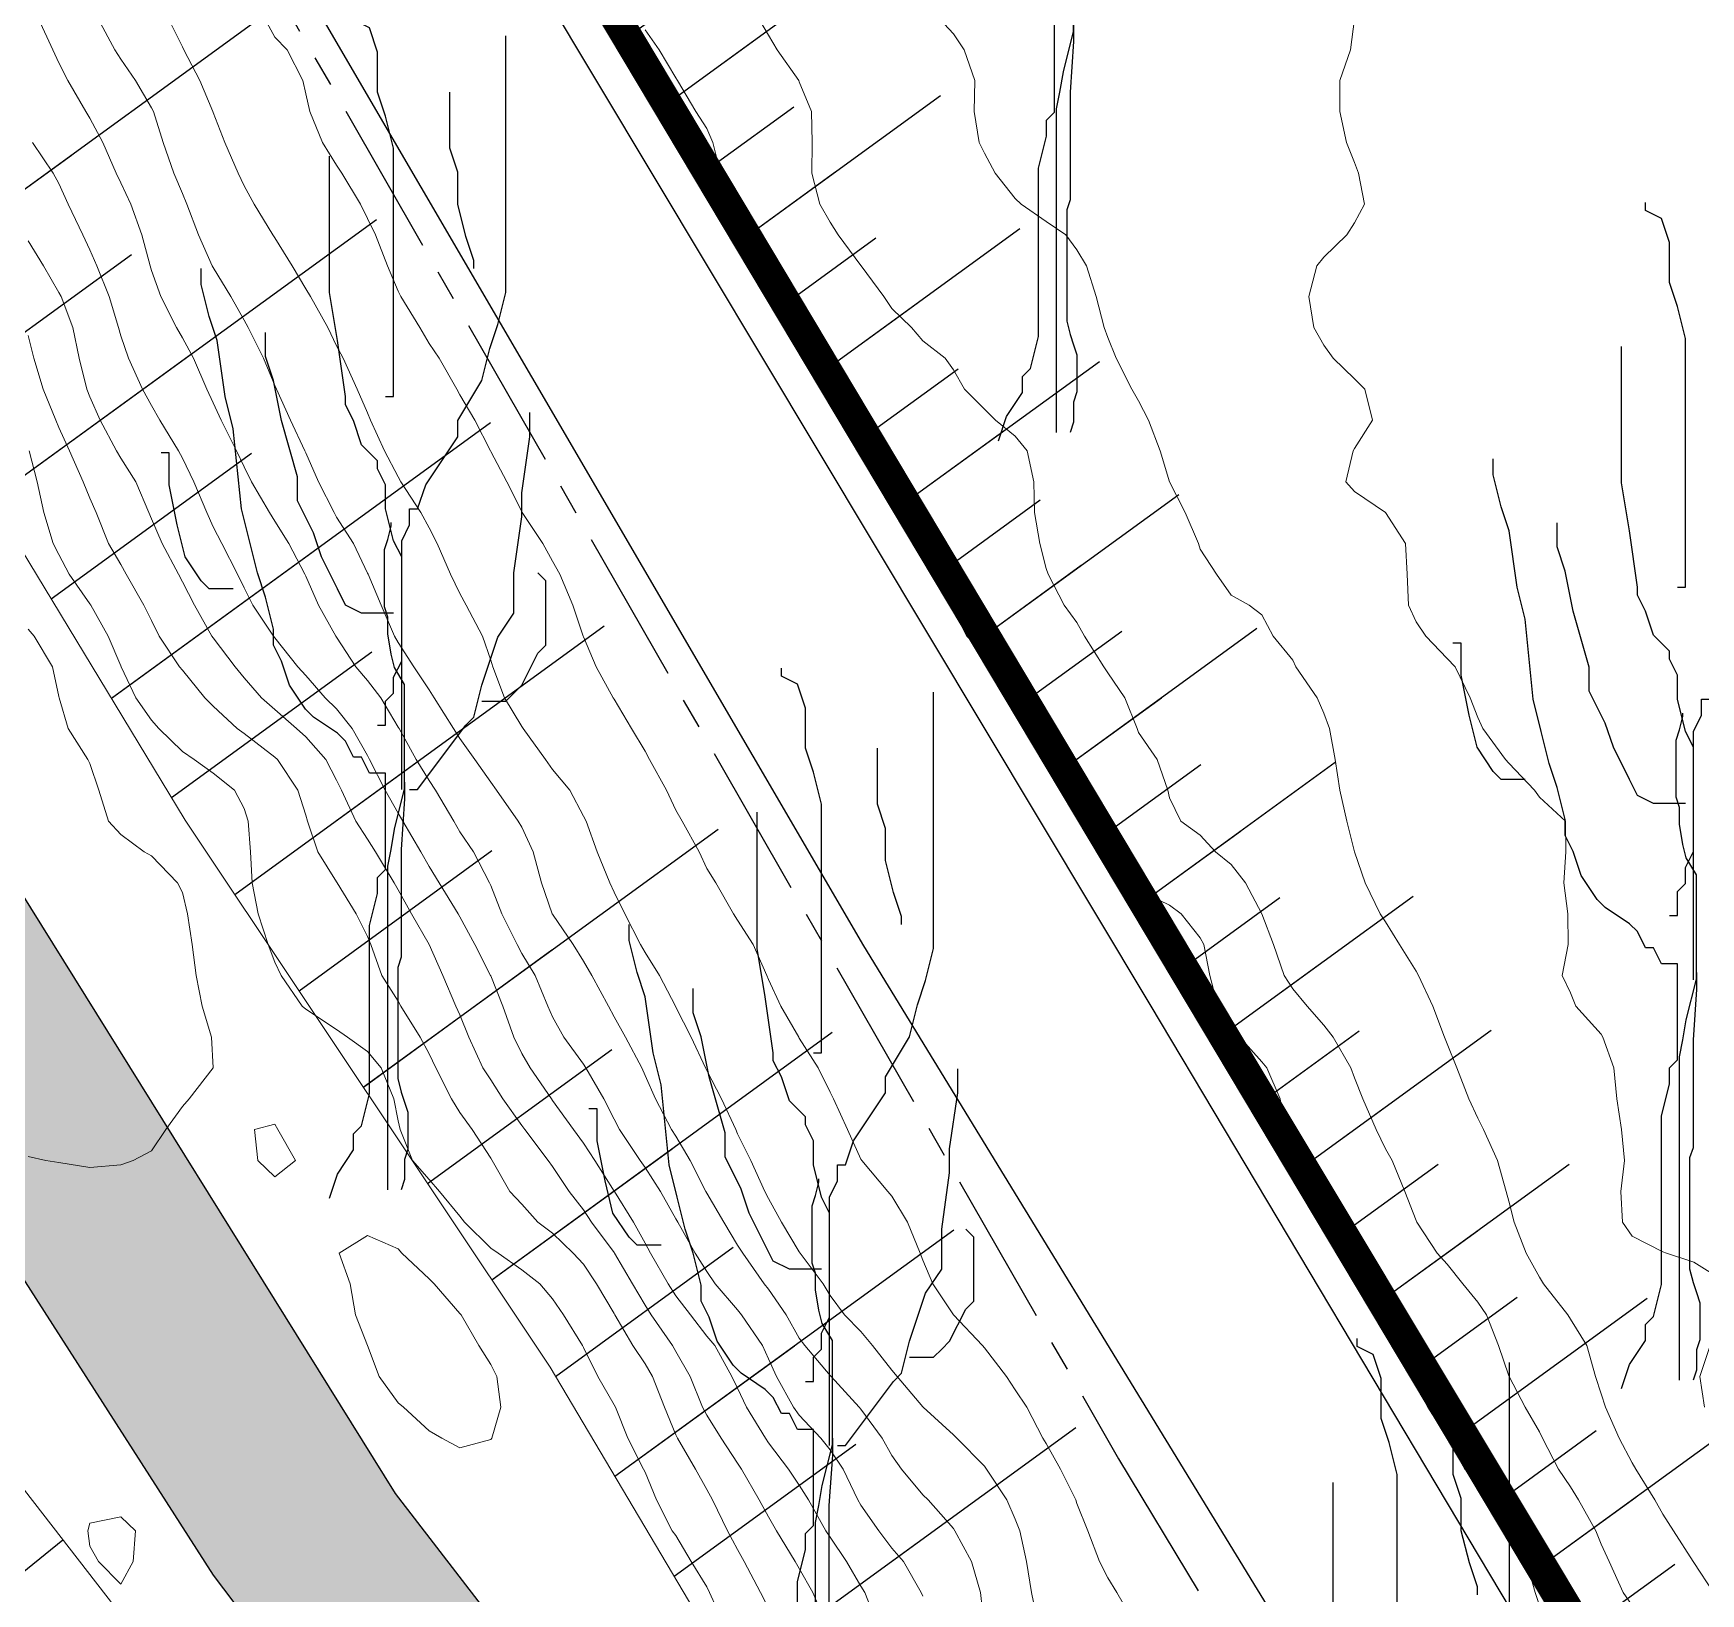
# Model space of a CAD drawing. Header units: centimetres. Extents: x 0 to 642158, y -847 to 649707.
# Drawn here: x 616916.83 to 616943.86, y 621097.73 to 621123.02 of the extents above; entities that cross this region are included whole.
import ezdxf

# ---------------------------------------------------------------- set-up
doc = ezdxf.new("R2010")
doc.units = ezdxf.units.CM
doc.header["$MEASUREMENT"] = 0
doc.linetypes.add('CENTERX2', pattern=[4, 2.5, -0.5, 0.5, -0.5])
for name, color, linetype, lineweight in [('MEV_environnement_V', 7, 'Continuous', 20), ('MEV_schema paysager_V', 7, 'Continuous', 20), ('MEV_vegetal_V', 7, 'Continuous', 25), ('WAL_topographie 0.5', 253, 'Continuous', 20)]:
    doc.layers.add(name, color=color, linetype=linetype, lineweight=lineweight)
doc.layers.add('MEV_schema paysager_Ha', color=7, linetype='Continuous', lineweight=25, transparency=0.13)
doc.layers.add('SPW_parcellaire cadastral', color=7, linetype='CENTERX2', lineweight=25, true_color=0xff0542)
picture_1 = doc.add_image_def('image2.png', size_in_pixel=(6614, 11023))

# ---------------------------------------------------------------- blocks, each defined once
blk = doc.blocks.new('legende vegetal')
at = {"layer": 'MEV_vegetal_V'}
for points in [[(616932.38, 621116.222), (616932.51, 621116.612), (616932.769, 621117.002), (616932.769, 621117.261), (616932.899, 621117.391), (616933.029, 621117.911), (616933.029, 621120.638), (616933.159, 621121.158), (616933.159, 621121.418), (616933.289, 621121.547), (616933.289, 621123.106)], [(616933.323, 621116.357), (616933.323, 621121.599), (616933.377, 621121.872), (616933.432, 621122.199), (616933.596, 621122.855), (616933.596, 621124.547), (616933.432, 621124.82), (616933.377, 621125.038), (616933.323, 621125.366), (616933.323, 621125.639), (616933.268, 621125.803), (616933.268, 621126.731), (616933.323, 621126.895), (616933.377, 621127.113), (616933.377, 621127.168)], [(616922.447, 621116.936), (616922.577, 621116.936), (616922.577, 621120.963), (616922.447, 621121.482), (616922.317, 621121.872), (616922.317, 621122.521), (616922.187, 621122.911), (616921.927, 621123.041), (616921.927, 621123.171)], [(616933.596, 621122.964), (616933.596, 621122.691), (616933.542, 621121.872), (616933.542, 621120.125), (616933.487, 621119.961), (616933.487, 621118.159), (616933.542, 621117.941), (616933.596, 621117.777), (616933.65, 621117.613), (616933.65, 621117.013), (616933.596, 621116.849), (616933.596, 621116.521), (616933.542, 621116.357)], [(616922.317, 621111.611), (616922.447, 621111.611), (616922.447, 621112.001), (616922.577, 621112.131), (616922.577, 621112.39), (616922.707, 621112.65), (616922.707, 621114.598), (616922.836, 621114.858), (616922.836, 621115.118), (616922.966, 621115.118), (616923.097, 621115.508), (616923.616, 621116.287), (616923.616, 621116.547), (616924.006, 621117.196), (616924.136, 621117.715), (616924.266, 621118.105), (616924.396, 621118.625), (616924.396, 621122.781)], [(616923.876, 621119.014), (616923.876, 621119.144), (616923.746, 621119.534), (616923.616, 621120.053), (616923.616, 621120.573), (616923.486, 621120.963), (616923.486, 621121.872)], [(616922.707, 621110.572), (616922.707, 621114.339), (616922.577, 621114.598), (616922.447, 621115.118), (616922.447, 621115.508), (616922.317, 621115.767), (616922.317, 621115.897), (616922.057, 621116.157), (616921.927, 621116.547), (616921.797, 621116.806), (616921.797, 621116.936), (616921.667, 621117.845), (616921.537, 621118.625), (616921.537, 621120.833)], [(616943.386, 621113.85), (616943.516, 621113.85), (616943.516, 621117.877), (616943.386, 621118.396), (616943.257, 621118.786), (616943.257, 621119.435), (616943.127, 621119.825), (616942.867, 621119.955), (616942.867, 621120.085)], [(616943.257, 621108.525), (616943.386, 621108.525), (616943.386, 621108.915), (616943.516, 621109.045), (616943.516, 621109.304), (616943.647, 621109.564), (616943.647, 621111.512), (616943.776, 621111.772), (616943.776, 621112.032), (616943.906, 621112.032), (616944.036, 621112.422), (616944.556, 621113.201), (616944.556, 621113.461), (616944.946, 621114.11), (616945.076, 621114.629), (616945.205, 621115.019), (616945.336, 621115.539), (616945.336, 621119.695)], [(616921.537, 621103.948), (616921.667, 621104.338), (616921.927, 621104.728), (616921.927, 621104.987), (616922.057, 621105.117), (616922.187, 621105.636), (616922.187, 621108.364), (616922.317, 621108.884), (616922.317, 621109.143), (616922.447, 621109.273), (616922.447, 621110.832), (616922.187, 621110.832), (616922.057, 621111.091), (616921.927, 621111.091), (616921.797, 621111.352), (616921.667, 621111.481), (616921.278, 621111.741), (616921.147, 621111.871), (616920.888, 621112.26), (616920.758, 621112.65), (616920.628, 621112.91), (616920.628, 621113.17), (616920.498, 621113.689), (616920.368, 621114.079), (616920.238, 621114.598), (616920.108, 621115.118), (616919.978, 621116.417), (616919.848, 621116.936), (616919.718, 621117.845), (616919.588, 621118.235), (616919.459, 621118.755), (616919.459, 621119.014)], [(616922.577, 621113.429), (616922.057, 621113.429), (616921.797, 621113.559), (616921.667, 621113.819), (616921.407, 621114.339), (616921.278, 621114.728), (616921.017, 621115.248), (616921.017, 621115.638), (616920.758, 621116.547), (616920.628, 621117.196), (616920.498, 621117.586), (616920.498, 621117.975)], [(616943.647, 621107.486), (616943.647, 621111.253), (616943.516, 621111.512), (616943.386, 621112.032), (616943.386, 621112.422), (616943.257, 621112.681), (616943.257, 621112.811), (616942.997, 621113.071), (616942.867, 621113.461), (616942.737, 621113.72), (616942.737, 621113.85), (616942.607, 621114.759), (616942.477, 621115.539), (616942.477, 621117.747)], [(616922.836, 621110.572), (616922.966, 621110.572), (616923.746, 621111.611), (616923.876, 621111.741), (616924.006, 621112.26), (616924.136, 621112.65), (616924.266, 621113.04), (616924.526, 621113.429), (616924.526, 621114.079), (616924.655, 621114.988), (616924.655, 621115.378), (616924.785, 621116.287), (616924.785, 621116.677)], [(616919.978, 621113.819), (616919.588, 621113.819), (616919.459, 621113.949), (616919.198, 621114.339), (616919.069, 621114.858), (616918.939, 621115.508), (616918.939, 621116.027), (616918.808, 621116.027)], [(616942.477, 621100.862), (616942.607, 621101.252), (616942.867, 621101.642), (616942.867, 621101.901), (616942.997, 621102.031), (616943.127, 621102.55), (616943.127, 621105.278), (616943.257, 621105.798), (616943.257, 621106.057), (616943.386, 621106.187), (616943.386, 621107.746), (616943.127, 621107.746), (616942.997, 621108.005), (616942.867, 621108.005), (616942.737, 621108.266), (616942.607, 621108.395), (616942.217, 621108.655), (616942.087, 621108.785), (616941.828, 621109.174), (616941.697, 621109.564), (616941.567, 621109.824), (616941.567, 621110.084), (616941.438, 621110.603), (616941.308, 621110.993), (616941.178, 621111.512), (616941.048, 621112.032), (616940.918, 621113.331), (616940.788, 621113.85), (616940.658, 621114.759), (616940.528, 621115.149), (616940.398, 621115.669), (616940.398, 621115.928)], [(616922.48, 621104.083), (616922.48, 621109.325), (616922.535, 621109.598), (616922.59, 621109.925), (616922.754, 621110.581), (616922.754, 621112.273), (616922.59, 621112.546), (616922.535, 621112.764), (616922.48, 621113.092), (616922.48, 621113.365), (616922.426, 621113.529), (616922.426, 621114.457), (616922.48, 621114.621), (616922.535, 621114.839), (616922.535, 621114.894)], [(616943.516, 621110.343), (616942.997, 621110.343), (616942.737, 621110.473), (616942.607, 621110.733), (616942.347, 621111.253), (616942.217, 621111.642), (616941.957, 621112.162), (616941.957, 621112.552), (616941.697, 621113.461), (616941.567, 621114.11), (616941.438, 621114.5), (616941.438, 621114.889)], [(616924.006, 621112.001), (616924.396, 621112.001), (616924.526, 621112.131), (616924.655, 621112.26), (616924.916, 621112.78), (616925.045, 621112.91), (616925.045, 621113.949), (616924.916, 621114.079)], [(616940.918, 621110.733), (616940.528, 621110.733), (616940.398, 621110.863), (616940.138, 621111.253), (616940.009, 621111.772), (616939.878, 621112.422), (616939.878, 621112.941), (616939.748, 621112.941)], [(616929.381, 621106.303), (616929.511, 621106.303), (616929.511, 621110.33), (616929.381, 621110.849), (616929.251, 621111.239), (616929.251, 621111.888), (616929.121, 621112.278), (616928.861, 621112.407), (616928.861, 621112.538)], [(616929.251, 621100.978), (616929.381, 621100.978), (616929.381, 621101.368), (616929.511, 621101.497), (616929.511, 621101.757), (616929.641, 621102.017), (616929.641, 621103.965), (616929.77, 621104.225), (616929.77, 621104.485), (616929.901, 621104.485), (616930.031, 621104.875), (616930.55, 621105.654), (616930.55, 621105.914), (616930.94, 621106.563), (616931.07, 621107.082), (616931.2, 621107.472), (616931.33, 621107.992), (616931.33, 621112.148)], [(616943.42, 621100.997), (616943.42, 621106.239), (616943.475, 621106.512), (616943.53, 621106.839), (616943.694, 621107.495), (616943.694, 621109.187), (616943.53, 621109.46), (616943.475, 621109.678), (616943.42, 621110.006), (616943.42, 621110.279), (616943.366, 621110.443), (616943.366, 621111.371), (616943.42, 621111.535), (616943.475, 621111.753), (616943.475, 621111.808)], [(616930.81, 621108.381), (616930.81, 621108.511), (616930.68, 621108.901), (616930.55, 621109.42), (616930.55, 621109.94), (616930.42, 621110.33), (616930.42, 621111.239)], [(616922.754, 621110.69), (616922.754, 621110.416), (616922.699, 621109.598), (616922.699, 621107.851), (616922.645, 621107.687), (616922.645, 621105.885), (616922.699, 621105.667), (616922.754, 621105.503), (616922.808, 621105.339), (616922.808, 621104.739), (616922.754, 621104.575), (616922.754, 621104.247), (616922.699, 621104.083)], [(616929.641, 621099.939), (616929.641, 621103.706), (616929.511, 621103.965), (616929.381, 621104.485), (616929.381, 621104.875), (616929.251, 621105.134), (616929.251, 621105.264), (616928.991, 621105.524), (616928.861, 621105.914), (616928.731, 621106.173), (616928.731, 621106.303), (616928.601, 621107.212), (616928.471, 621107.992), (616928.471, 621110.2)], [(616929.121, 621095.003), (616929.121, 621097.731), (616929.251, 621098.251), (616929.251, 621098.51), (616929.381, 621098.64), (616929.381, 621100.199), (616929.121, 621100.199), (616928.991, 621100.458), (616928.861, 621100.458), (616928.731, 621100.718), (616928.601, 621100.848), (616928.212, 621101.108), (616928.082, 621101.238), (616927.822, 621101.627), (616927.692, 621102.017), (616927.562, 621102.277), (616927.562, 621102.537), (616927.432, 621103.056), (616927.302, 621103.446), (616927.172, 621103.965), (616927.042, 621104.485), (616926.912, 621105.783), (616926.782, 621106.303), (616926.652, 621107.212), (616926.522, 621107.602), (616926.393, 621108.121), (616926.393, 621108.381)], [(616943.694, 621107.604), (616943.694, 621107.33), (616943.639, 621106.512), (616943.639, 621104.765), (616943.584, 621104.601), (616943.584, 621102.799), (616943.639, 621102.581), (616943.694, 621102.417), (616943.748, 621102.253), (616943.748, 621101.653), (616943.694, 621101.489), (616943.694, 621101.161), (616943.639, 621100.997)], [(616929.511, 621102.796), (616928.991, 621102.796), (616928.731, 621102.926), (616928.601, 621103.186), (616928.341, 621103.706), (616928.212, 621104.095), (616927.951, 621104.615), (616927.951, 621105.004), (616927.692, 621105.914), (616927.562, 621106.563), (616927.432, 621106.952), (616927.432, 621107.342)], [(616929.77, 621099.939), (616929.901, 621099.939), (616930.68, 621100.978), (616930.81, 621101.108), (616930.94, 621101.627), (616931.07, 621102.017), (616931.2, 621102.407), (616931.46, 621102.796), (616931.46, 621103.446), (616931.589, 621104.355), (616931.589, 621104.745), (616931.72, 621105.654), (616931.72, 621106.044)], [(616926.912, 621103.186), (616926.522, 621103.186), (616926.393, 621103.316), (616926.132, 621103.706), (616926.003, 621104.225), (616925.873, 621104.875), (616925.873, 621105.394), (616925.743, 621105.394)], [(616929.415, 621093.45), (616929.415, 621098.692), (616929.469, 621098.965), (616929.524, 621099.292), (616929.688, 621099.948), (616929.688, 621101.64), (616929.524, 621101.913), (616929.469, 621102.131), (616929.415, 621102.459), (616929.415, 621102.732), (616929.36, 621102.895), (616929.36, 621103.824), (616929.415, 621103.988), (616929.469, 621104.206), (616929.469, 621104.26)], [(616930.94, 621101.368), (616931.33, 621101.368), (616931.46, 621101.497), (616931.589, 621101.627), (616931.85, 621102.147), (616931.979, 621102.277), (616931.979, 621103.316), (616931.85, 621103.446)], [(616938.714, 621095.44), (616938.844, 621095.44), (616938.844, 621099.466), (616938.714, 621099.986), (616938.584, 621100.376), (616938.584, 621101.025), (616938.454, 621101.414), (616938.194, 621101.544), (616938.194, 621101.674)], [(616938.584, 621090.115), (616938.714, 621090.115), (616938.714, 621090.504), (616938.844, 621090.634), (616938.844, 621090.894), (616938.974, 621091.154), (616938.974, 621093.102), (616939.103, 621093.362), (616939.103, 621093.621), (616939.234, 621093.621), (616939.364, 621094.011), (616939.883, 621094.79), (616939.883, 621095.051), (616940.273, 621095.7), (616940.403, 621096.219), (616940.533, 621096.609), (616940.663, 621097.128), (616940.663, 621101.285)], [(616940.143, 621097.518), (616940.143, 621097.648), (616940.013, 621098.038), (616939.883, 621098.557), (616939.883, 621099.077), (616939.753, 621099.466), (616939.753, 621100.376)], [(616929.688, 621100.057), (616929.688, 621099.783), (616929.633, 621098.965), (616929.633, 621097.218), (616929.579, 621097.054), (616929.579, 621095.252), (616929.633, 621095.034), (616929.688, 621094.87), (616929.742, 621094.706), (616929.742, 621094.105), (616929.688, 621093.942), (616929.688, 621093.614), (616929.633, 621093.45)], [(616938.974, 621089.076), (616938.974, 621092.842), (616938.844, 621093.102), (616938.714, 621093.621), (616938.714, 621094.011), (616938.584, 621094.271), (616938.584, 621094.401), (616938.324, 621094.661), (616938.194, 621095.051), (616938.064, 621095.31), (616938.064, 621095.44), (616937.934, 621096.349), (616937.804, 621097.128), (616937.804, 621099.337)]]:
    blk.add_lwpolyline(points, dxfattribs=at)

msp = doc.modelspace()

# ---------------------------------------------------------------- hatches: boundary and pattern name
at = {"layer": 'MEV_schema paysager_Ha', "true_color": 0xffffff, "transparency": 33554687}
h = msp.add_hatch(color=7, dxfattribs=at)
h.dxf.hatch_style = 1
h.paths.add_polyline_path([(617076.957, 620775.289), (617077.201, 620777.105), (617077.126, 620779.957), (617075.099, 620784.986), (617072.172, 620790.466), (617067.368, 620798.797), (617064.065, 620804.577), (617056.243, 620818.296), (617050.046, 620830.95), (617047.611, 620836.834), (617045.379, 620844.037), (617042.362, 620852.742), (617037.909, 620861.649), (617028.342, 620880.123), (617020.095, 620896.123), (617010.198, 620916.411), (617002.446, 620933.73), (616993.044, 620956.493), (616983.642, 620978.596), (616973.25, 621002.678), (616968.962, 621012.244), (616965.663, 621021.976), (616955.436, 621040.45), (616945.21, 621059.419), (616940.921, 621068.986), (616935.478, 621077.398), (616927.231, 621088.119), (616919.756, 621098.032), (616908.594, 621115.419), (616899.05, 621136.883), (616888.424, 621173.846), (616877.62, 621211.722), (616864.401, 621250.858), (616862.596, 621274.031), (616860.047, 621301.222), (616858.914, 621326.713), (616859.197, 621346.539), (616860.896, 621376.279), (616861.463, 621404.886), (616860.613, 621429.244), (616859.48, 621444.822), (616854.948, 621465.215), (616849, 621490.706), (616837.671, 621532.058), (616829.74, 621571.711), (616822.943, 621588.705), (616820.394, 621592.954), (616812.463, 621606.549), (616808.781, 621634.306), (616806.798, 621652.15), (616807.931, 621670.56), (616809.064, 621685.289), (616812.18, 621684.156), (616809.914, 621652.433), (616812.18, 621634.873), (616813.879, 621615.896), (616816.995, 621605.7), (616822.943, 621593.52), (616829.174, 621581.341), (616832.006, 621572.561), (616837.954, 621544.521), (616851.266, 621492.689), (616857.498, 621468.614), (616860.896, 621451.903), (616862.879, 621435.758), (616864.295, 621409.984), (616863.729, 621378.545), (616862.029, 621341.724), (616862.313, 621319.632), (616865.428, 621273.181), (616866.561, 621255.621), (616870.995, 621241.549), (616880.863, 621212.431), (616888.067, 621186.88), (616893.901, 621167.537), (616903.21, 621136.7), (616913.794, 621113.645), (616922.701, 621099.354), (616933.688, 621085.113), (616938.674, 621078.225), (616946.15, 621064.154), (616956.913, 621043.761), (616966.26, 621026.766), (616969.942, 621016.853), (616981.555, 620991.079), (616995.15, 620956.807), (617005.346, 620932.732), (617016.676, 620908.941), (617026.306, 620890.247), (617038.202, 620866.455), (617044.999, 620853.993), (617049.248, 620839.831), (617054.346, 620826.519), (617065.959, 620806.409), (617077.565, 620785.227), (617080.472, 620780.563), (617081.622, 620779.211), (617083.041, 620778.332)])
at = {"layer": 'MEV_schema paysager_Ha', "transparency": 33554687}
h = msp.add_hatch(dxfattribs=at)
h.set_pattern_fill('ANSI31', color=60, scale=30, angle=354)
h.paths.add_polyline_path([(616763.793, 621237.399), (616780.361, 621223.636), (616806.73, 621203.109), (616835.432, 621183.048), (616849.2, 621170.918), (616860.426, 621161.465), (616877.021, 621145.92), (616895.432, 621126.667), (616906.244, 621113.266), (616915.551, 621100.874), (616925.104, 621088.577), (616933.769, 621076.473), (616936.099, 621075.05), (616937.977, 621072.979), (616937.912, 621070.973), (616937.135, 621069.225), (616936.358, 621067.608), (616937.135, 621064.501), (616940.76, 621060.683), (616945.227, 621056.8), (616947.105, 621052.206), (616962.41, 621024.728), (616974.109, 620995.255), (616988.613, 620964.831), (617000.873, 620934.818), (616994.034, 620945.287), (616980.56, 620976.65), (616967.841, 621003.399), (616952.474, 621032.764), (616936.299, 621056.62), (616930.996, 621060.508), (616927.549, 621064.307), (616925.604, 621066.074), (616925.516, 621067.841), (616925.125, 621068.86), (616924.852, 621069.499), (616924.487, 621070.183), (616924.304, 621071.324), (616923.391, 621073.103), (616922.341, 621073.925), (616921.096, 621075.97), (616919.417, 621078.356), (616911.722, 621092.304), (616907.214, 621097.272), (616901.665, 621105.707), (616893.69, 621116.453), (616882.131, 621129.394), (616872.652, 621139.563), (616858.571, 621155.492), (616844.444, 621168.426), (616830.582, 621180.304), (616816.719, 621190.861), (616800.357, 621202.226), (616786.054, 621214.304), (616772.55, 621226.115), (616757.239, 621240.336), (616751.019, 621247.072), (616746.267, 621252.771), (616748.773, 621253.031), (616755.597, 621245.259), (616761.904, 621239.386)])
h = msp.add_hatch(dxfattribs=at)
h.set_pattern_fill('ANSI31', color=60, scale=15, angle=354)
h.paths.add_polyline_path([(616763.793, 621237.399), (616780.361, 621223.636), (616806.73, 621203.109), (616835.432, 621183.048), (616849.2, 621170.918), (616860.426, 621161.465), (616877.021, 621145.92), (616895.432, 621126.667), (616906.244, 621113.266), (616915.551, 621100.874), (616925.104, 621088.577), (616933.769, 621076.473), (616936.099, 621075.05), (616937.977, 621072.979), (616937.912, 621070.973), (616937.135, 621069.225), (616936.358, 621067.608), (616937.135, 621064.501), (616940.76, 621060.683), (616945.227, 621056.8), (616947.105, 621052.206), (616962.41, 621024.728), (616974.109, 620995.255), (616988.613, 620964.831), (617000.873, 620934.818), (616995.278, 620946.197), (616981.322, 620977.591), (616968.949, 621004.724), (616954.95, 621033.47), (616939.273, 621058.598), (616934.212, 621062.775), (616932.292, 621066.548), (616932.356, 621068.019), (616932.484, 621070.385), (616932.676, 621072.303), (616931.333, 621074.286), (616929.926, 621075.948), (616928.134, 621077.547), (616926.215, 621078.186), (616923.976, 621080.872), (616915.079, 621094.601), (616910.377, 621100.394), (616904.363, 621108.155), (616896.709, 621119.194), (616884.982, 621132.444), (616875.303, 621142.281), (616859.978, 621158.245), (616846.267, 621170.017), (616832.7, 621182.018), (616818.337, 621192.934), (616802.115, 621203.987), (616787.085, 621215.761), (616773.725, 621227.447), (616758.184, 621241.318), (616751.756, 621248.212), (616746.267, 621252.771), (616748.773, 621253.031), (616755.597, 621245.259), (616761.904, 621239.386)])
h = msp.add_hatch(dxfattribs=at)
h.set_pattern_fill('ANSI31', color=60, scale=30, angle=351)
h.paths.add_polyline_path([(616875.009, 621239.839), (616881.874, 621229.81), (616886.45, 621221.893), (616888.914, 621212.275), (616893.321, 621190.809), (616897.189, 621179.05), (616907.993, 621151.58), (616917.109, 621129.424), (616929.889, 621106.642), (616946.16, 621080.317), (616949.697, 621074.039), (616954.461, 621066.102), (616970.722, 621037.835), (616976.752, 621021.411), (616980.026, 621010.154), (616982.854, 620999.006), (616989.654, 620982.876), (616995.508, 620967.769), (616999.131, 620959.573), (617008.258, 620938.09), (617012.245, 620928.983), (617006.707, 620935.343), (617001.767, 620944.62), (616986.247, 620981.031), (616974.528, 621009.365), (616969.536, 621025.48), (616961.782, 621038.985), (616953.793, 621052.843), (616948.624, 621065.291), (616943.572, 621072.338), (616939.46, 621079.501), (616933.339, 621087.695), (616925.21, 621101.403), (616919.298, 621110.267), (616914.617, 621117.983), (616909.523, 621128.986), (616904.832, 621137.752), (616902.895, 621142.645), (616900.855, 621153.449), (616896.267, 621165.681), (616894.227, 621175.466), (616888.652, 621193.859), (616882.864, 621212.223), (616878.837, 621226.562), (616877.632, 621230.778), (616875.619, 621237.576)])
h = msp.add_hatch(dxfattribs=at)
h.set_pattern_fill('ANSI31', color=60, scale=15, angle=351)
h.paths.add_polyline_path([(616875.009, 621239.839), (616880.056, 621228.321), (616883.246, 621219.665), (616885.677, 621210.097), (616891.45, 621190.962), (616895.4, 621178.509), (616904.363, 621150.017), (616913.902, 621126.919), (616927.359, 621104.657), (616942.855, 621079.785), (616947.381, 621071.265), (616954.192, 621058.974), (616967.867, 621036.168), (616973.007, 621021.906), (616975.995, 621012.026), (616979.672, 621000.423), (616985.533, 620986.177), (616992.732, 620968.731), (616997.119, 620959.334), (617006.326, 620938.311), (617012.245, 620928.983), (617006.707, 620935.343), (617001.767, 620944.62), (616986.247, 620981.031), (616974.528, 621009.365), (616969.536, 621025.48), (616961.782, 621038.985), (616953.793, 621052.843), (616948.624, 621065.291), (616943.572, 621072.338), (616939.46, 621079.501), (616933.339, 621087.695), (616925.21, 621101.403), (616919.298, 621110.267), (616914.617, 621117.983), (616909.523, 621128.986), (616904.832, 621137.752), (616902.895, 621142.645), (616900.855, 621153.449), (616896.267, 621165.681), (616894.227, 621175.466), (616888.652, 621193.859), (616882.864, 621212.223), (616878.837, 621226.562), (616877.632, 621230.778), (616875.619, 621237.576)])
h = msp.add_hatch(dxfattribs=at)
h.set_pattern_fill('ANSI31', color=60, scale=20, angle=351)
h.paths.add_polyline_path([(616917.861, 621142.366), (616922.68, 621129.677), (616937.288, 621105.309), (616949.06, 621085.683), (616955.535, 621074.704), (616961.891, 621063.404), (616971.378, 621048.782), (616973.565, 621049.232), (616971.063, 621057.881), (616967.744, 621058.883), (616965.503, 621061.461), (616962.518, 621065.656), (616958.601, 621073.021), (616954.591, 621081.318), (616944.699, 621099.596), (616935.393, 621115.564), (616930.574, 621123.618), (616926.038, 621132.423), (616924.357, 621136.626), (616922.57, 621140.618), (616920.468, 621141.984), (616919.311, 621142.405)])
h = msp.add_hatch(dxfattribs=at)
h.set_pattern_fill('ANSI31', color=60, scale=10, angle=351)
h.paths.add_polyline_path([(616917.861, 621142.366), (616922.68, 621129.677), (616937.288, 621105.309), (616949.06, 621085.683), (616955.535, 621074.704), (616961.891, 621063.404), (616971.378, 621048.782), (616973.43, 621049.682), (616971.65, 621053.765), (616969.42, 621053.723), (616964.974, 621060.687), (616962.174, 621064.856), (616957.937, 621072.314), (616953.525, 621080.252), (616943.245, 621098.559), (616934.264, 621113.689), (616929.106, 621121.915), (616923.655, 621131.4), (616921.828, 621136.533), (616920.293, 621139.562), (616920.468, 621141.984), (616919.311, 621142.405)])

# ---------------------------------------------------------------- linework, layer by layer
for points in [[(616958.713, 621066.221), (616954.469, 621073.158), (616950.532, 621080.707), (616940.964, 621097.178), (616934.94, 621107.28), (616921.498, 621129.7), (616919.468, 621135.658), (616915.987, 621145.136), (616913.274, 621153.306), (616909.526, 621164.516), (616905.57, 621176.973), (616897.611, 621204.282), (616893.674, 621216.683)], [(616890.959, 621213.024), (616905.657, 621163.442), (616915.478, 621137.177), (616918.331, 621128.721), (616930.292, 621108.228), (616939.202, 621093.67), (616946.947, 621080.099), (616953.326, 621069.67), (616962.71, 621054.308), (616967.923, 621045.7), (616973.475, 621034.879), (616976.694, 621025.181), (616980.085, 621013.721), (616984.727, 620999.055), (616988.811, 620988.842), (616998.458, 620963.636), (617005.585, 620947.723), (617013.167, 620930.996)], [(617002.446, 620933.73), (616993.044, 620956.493), (616983.642, 620978.596), (616973.25, 621002.678), (616968.962, 621012.244), (616965.663, 621021.976), (616955.436, 621040.45), (616945.21, 621059.419), (616940.921, 621068.986), (616935.478, 621077.398), (616927.231, 621088.119), (616919.756, 621098.032), (616908.594, 621115.419), (616899.05, 621136.883), (616888.424, 621173.846)], [(616893.901, 621167.537), (616903.21, 621136.7), (616913.794, 621113.645), (616922.701, 621099.354), (616933.688, 621085.113), (616938.674, 621078.225), (616946.15, 621064.154), (616956.913, 621043.761), (616966.26, 621026.766), (616969.942, 621016.853), (616981.555, 620991.079), (616995.15, 620956.807), (617005.346, 620932.732), (617016.676, 620908.941), (617026.306, 620890.247), (617038.202, 620866.455), (617044.999, 620853.993), (617049.248, 620839.831), (617054.346, 620826.519), (617065.959, 620806.409), (617077.565, 620785.227)]]:
    msp.add_lwpolyline(points)
at = {"layer": 'MEV_environnement_V', "const_width": 0.5}
msp.add_lwpolyline([(616917.657, 621142.852), (616922.015, 621129.556), (616925.782, 621124.095), (616953.289, 621078.043), (616970.825, 621048.405), (616974.288, 621049.45)], dxfattribs=at)
at = {"layer": 'MEV_schema paysager_V', "color": 60}
for points in [[(617012.245, 620928.983), (617006.707, 620935.343), (617001.767, 620944.62), (616986.247, 620981.031), (616974.528, 621009.365), (616969.536, 621025.48), (616961.782, 621038.985), (616953.793, 621052.843), (616948.624, 621065.291), (616943.572, 621072.338), (616939.46, 621079.501), (616933.339, 621087.695), (616925.21, 621101.403), (616919.298, 621110.267), (616914.617, 621117.983), (616909.523, 621128.986), (616904.832, 621137.752), (616902.895, 621142.645), (616900.855, 621153.449), (616896.267, 621165.681)], [(616895.432, 621126.667), (616906.244, 621113.266), (616915.551, 621100.874), (616925.104, 621088.577), (616933.769, 621076.473), (616936.099, 621075.05), (616937.977, 621072.979), (616937.912, 621070.973), (616937.135, 621069.225), (616936.358, 621067.608), (616937.135, 621064.501), (616940.76, 621060.683), (616945.227, 621056.8), (616947.105, 621052.206), (616962.41, 621024.728), (616974.109, 620995.255), (616988.613, 620964.831), (617000.873, 620934.818)]]:
    msp.add_lwpolyline(points, dxfattribs=at)
at = {"layer": 'MEV_schema paysager_V'}
msp.add_lwpolyline([(616918.239, 621142.376), (616917.861, 621142.366), (616922.68, 621129.677), (616937.288, 621105.309), (616949.06, 621085.683), (616955.535, 621074.704), (616961.891, 621063.404), (616971.378, 621048.782), (616973.251, 621049.137)], dxfattribs=at)
at = {"layer": 'SPW_parcellaire cadastral'}
for points in [[(616890.69, 621210.508), (616901.351, 621171.858), (616917.917, 621128.693), (616934.422, 621099.917), (616956.278, 621063.795), (616966.005, 621047.649), (616972.661, 621033.385), (616986.247, 620994.34), (616997.161, 620964.756), (617007.16, 620943.302), (617040.432, 620860.63), (617055.251, 620825.321), (617059.419, 620816.807), (617066.122, 620806.324), (617073.9, 620794.216)], [(616954.698, 621077.626), (616953.289, 621078.043), (616925.782, 621124.095), (616922.015, 621129.556), (616916.442, 621146.562), (616926.928, 621149.626), (616929.558, 621150.371), (616927.34, 621158.339), (616930.885, 621159.242), (616939.38, 621161.721), (616940.183, 621158.301), (616945.772, 621159.899), (616945.975, 621159.089), (616931.092, 621155.144), (616932.618, 621149.86), (616947.314, 621153.754), (616966.235, 621077.979), (616962.746, 621076.21), (616954.698, 621077.626)]]:
    msp.add_lwpolyline(points, dxfattribs=at)
at = {"layer": 'WAL_topographie 0.5'}
for points in [[(616916.919, 621123.25), (616917.15, 621122.75), (616917.25, 621122.539), (616917.396, 621122.25), (616917.686, 621121.75), (616917.75, 621121.642), (616917.96, 621121.25), (616918.178, 621120.75), (616918.25, 621120.596), (616918.413, 621120.25), (616918.593, 621119.75), (616918.726, 621119.25), (616918.75, 621119.173), (616918.903, 621118.75), (616919.157, 621118.25), (616919.25, 621118.081), (616919.43, 621117.75), (616919.649, 621117.25), (616919.75, 621117.031), (616919.878, 621116.75), (616920.125, 621116.25), (616920.25, 621115.99), (616920.373, 621115.75), (616920.662, 621115.25), (616920.75, 621115.113), (616920.976, 621114.75), (616921.236, 621114.25), (616921.25, 621114.22), (616921.459, 621113.75), (616921.737, 621113.25), (616921.75, 621113.232), (616922.064, 621112.75), (616922.25, 621112.527), (616922.465, 621112.25), (616922.75, 621111.775), (616922.765, 621111.75), (616923.042, 621111.25), (616923.25, 621110.907), (616923.355, 621110.75), (616923.652, 621110.25), (616923.75, 621110.077), (616923.97, 621109.75), (616924.231, 621109.25), (616924.25, 621109.209), (616924.431, 621108.75), (616924.677, 621108.25), (616924.75, 621108.107), (616924.966, 621107.75), (616925.174, 621107.25), (616925.25, 621107.078), (616925.435, 621106.75), (616925.75, 621106.311), (616925.79, 621106.25), (616926.081, 621105.75), (616926.25, 621105.419), (616926.334, 621105.25), (616926.672, 621104.75), (616926.75, 621104.636), (616927.002, 621104.25), (616927.25, 621103.803), (616927.28, 621103.75), (616927.562, 621103.25), (616927.75, 621102.952), (616927.884, 621102.75), (616928.25, 621102.332), (616928.315, 621102.25), (616928.655, 621101.75), (616928.75, 621101.537), (616928.881, 621101.25), (616929.158, 621100.75), (616929.25, 621100.622), (616929.597, 621100.25), (616929.75, 621100.061), (616929.963, 621099.75), (616930.201, 621099.25), (616930.25, 621099.164), (616930.54, 621098.75), (616930.75, 621098.47), (616930.939, 621098.25), (616931.225, 621097.75), (616931.25, 621097.692)], [(616917.884, 621123.25), (616918.155, 621122.75), (616918.25, 621122.6), (616918.488, 621122.25), (616918.75, 621121.812), (616918.782, 621121.75), (616918.938, 621121.25), (616919.114, 621120.75), (616919.25, 621120.423), (616919.324, 621120.25), (616919.514, 621119.75), (616919.735, 621119.25), (616919.75, 621119.221), (616920.034, 621118.75), (616920.25, 621118.369), (616920.316, 621118.25), (616920.563, 621117.75), (616920.75, 621117.308), (616920.775, 621117.25), (616921.002, 621116.75), (616921.235, 621116.25), (616921.25, 621116.218), (616921.455, 621115.75), (616921.708, 621115.25), (616921.75, 621115.178), (616922.025, 621114.75), (616922.25, 621114.269), (616922.259, 621114.25), (616922.47, 621113.75), (616922.686, 621113.25), (616922.75, 621113.143), (616923.003, 621112.75), (616923.25, 621112.378), (616923.332, 621112.25), (616923.647, 621111.75), (616923.75, 621111.591), (616923.993, 621111.25), (616924.25, 621110.881), (616924.342, 621110.75), (616924.692, 621110.25), (616924.75, 621110.151), (616924.937, 621109.75), (616925.072, 621109.25), (616925.246, 621108.75), (616925.25, 621108.742), (616925.583, 621108.25), (616925.75, 621107.98), (616925.887, 621107.75), (616926.155, 621107.25), (616926.25, 621107.08), (616926.433, 621106.75), (616926.696, 621106.25), (616926.75, 621106.126), (616926.921, 621105.75), (616927.18, 621105.25), (616927.25, 621105.142), (616927.479, 621104.75), (616927.734, 621104.25), (616927.75, 621104.222), (616928.028, 621103.75), (616928.25, 621103.38), (616928.333, 621103.25), (616928.682, 621102.75), (616928.75, 621102.663), (616929.037, 621102.25), (616929.25, 621101.87), (616929.338, 621101.75), (616929.75, 621101.266), (616929.767, 621101.25), (616930.223, 621100.75), (616930.25, 621100.719), (616930.593, 621100.25), (616930.75, 621099.97), (616930.908, 621099.75), (616931.25, 621099.332), (616931.34, 621099.25), (616931.75, 621098.788), (616931.773, 621098.75), (616932.039, 621098.25), (616932.185, 621097.75), (616932.239, 621097.25)], [(616919.025, 621123.25), (616919.25, 621122.799), (616919.273, 621122.75), (616919.534, 621122.25), (616919.745, 621121.75), (616919.75, 621121.735), (616919.937, 621121.25), (616920.152, 621120.75), (616920.25, 621120.545), (616920.412, 621120.25), (616920.718, 621119.75), (616920.75, 621119.701), (616921.03, 621119.25), (616921.25, 621118.876), (616921.327, 621118.75), (616921.61, 621118.25), (616921.75, 621117.954), (616921.855, 621117.75), (616922.086, 621117.25), (616922.25, 621116.866), (616922.302, 621116.75), (616922.528, 621116.25), (616922.75, 621115.827), (616922.792, 621115.75), (616923.115, 621115.25), (616923.25, 621115.003), (616923.381, 621114.75), (616923.598, 621114.25), (616923.75, 621113.938), (616923.851, 621113.75), (616924.117, 621113.25), (616924.25, 621112.86), (616924.282, 621112.75), (616924.473, 621112.25), (616924.75, 621111.785), (616924.773, 621111.75), (616925.138, 621111.25), (616925.25, 621111.088), (616925.53, 621110.75), (616925.75, 621110.332), (616925.794, 621110.25), (616925.974, 621109.75), (616926.177, 621109.25), (616926.25, 621109.097), (616926.42, 621108.75), (616926.676, 621108.25), (616926.75, 621108.121), (616926.983, 621107.75), (616927.241, 621107.25), (616927.25, 621107.233), (616927.495, 621106.75), (616927.731, 621106.25), (616927.75, 621106.209), (616927.991, 621105.75), (616928.221, 621105.25), (616928.25, 621105.181), (616928.465, 621104.75), (616928.691, 621104.25), (616928.75, 621104.132), (616928.962, 621103.75), (616929.25, 621103.268), (616929.264, 621103.25), (616929.638, 621102.75), (616929.75, 621102.563), (616929.984, 621102.25), (616930.25, 621101.978), (616930.436, 621101.75), (616930.75, 621101.35), (616930.834, 621101.25), (616931.25, 621100.756), (616931.256, 621100.75), (616931.75, 621100.304), (616931.801, 621100.25), (616932.25, 621099.794), (616932.282, 621099.75), (616932.616, 621099.25), (616932.75, 621098.939), (616932.827, 621098.75), (616932.932, 621098.25), (616933.016, 621097.75), (616933.118, 621097.25)], [(616920.589, 621123.25), (616920.75, 621122.953), (616920.947, 621122.75), (616921.2, 621122.25), (616921.25, 621122.036), (616921.316, 621121.75), (616921.522, 621121.25), (616921.75, 621120.879), (616921.835, 621120.75), (616922.14, 621120.25), (616922.25, 621120.018), (616922.381, 621119.75), (616922.574, 621119.25), (616922.75, 621118.836), (616922.791, 621118.75), (616923.099, 621118.25), (616923.25, 621117.99), (616923.415, 621117.75), (616923.701, 621117.25), (616923.75, 621117.158), (616923.99, 621116.75), (616924.245, 621116.25), (616924.25, 621116.24), (616924.508, 621115.75), (616924.75, 621115.266), (616924.759, 621115.25), (616925.091, 621114.75), (616925.25, 621114.464), (616925.369, 621114.25), (616925.577, 621113.75), (616925.745, 621113.25), (616925.75, 621113.236), (616925.96, 621112.75), (616926.233, 621112.25), (616926.25, 621112.226), (616926.528, 621111.75), (616926.75, 621111.382), (616926.824, 621111.25), (616927.097, 621110.75), (616927.25, 621110.429), (616927.353, 621110.25), (616927.626, 621109.75), (616927.75, 621109.482), (616927.899, 621109.25), (616928.185, 621108.75), (616928.25, 621108.643), (616928.5, 621108.25), (616928.725, 621107.75), (616928.75, 621107.686), (616928.953, 621107.25), (616929.24, 621106.75), (616929.25, 621106.734), (616929.554, 621106.25), (616929.75, 621105.86), (616929.803, 621105.75), (616930.03, 621105.25), (616930.25, 621104.77), (616930.263, 621104.75), (616930.684, 621104.25), (616930.75, 621104.172), (616931.004, 621103.75), (616931.208, 621103.25), (616931.25, 621103.136), (616931.415, 621102.75), (616931.747, 621102.25), (616931.75, 621102.247), (616932.217, 621101.75), (616932.25, 621101.715), (616932.61, 621101.25), (616932.75, 621101.033), (616932.939, 621100.75), (616933.2, 621100.25), (616933.25, 621100.162), (616933.484, 621099.75), (616933.732, 621099.25), (616933.75, 621099.193), (616933.929, 621098.75), (616934.117, 621098.25), (616934.25, 621097.988), (616934.398, 621097.75), (616934.686, 621097.25)], [(616928.593, 621123.25), (616928.75, 621122.987), (616928.892, 621122.75), (616929.244, 621122.25), (616929.25, 621122.233), (616929.447, 621121.75), (616929.459, 621121.25), (616929.451, 621120.75), (616929.585, 621120.25), (616929.75, 621119.958), (616929.882, 621119.75), (616930.25, 621119.255), (616930.253, 621119.25), (616930.619, 621118.75), (616930.75, 621118.557), (616931.068, 621118.25), (616931.25, 621118.034), (616931.616, 621117.75), (616931.75, 621117.565), (616931.926, 621117.25), (616932.25, 621116.926), (616932.432, 621116.75), (616932.75, 621116.486), (616932.946, 621116.25), (616933.051, 621115.75), (616933.061, 621115.25), (616933.149, 621114.75), (616933.25, 621114.344), (616933.282, 621114.25), (616933.545, 621113.75), (616933.75, 621113.471), (616933.872, 621113.25), (616934.187, 621112.75), (616934.25, 621112.654), (616934.528, 621112.25), (616934.726, 621111.75), (616934.75, 621111.687), (616935.051, 621111.25), (616935.225, 621110.75), (616935.25, 621110.625), (616935.432, 621110.25), (616935.75, 621110.024), (616935.994, 621109.75), (616936.25, 621109.546), (616936.485, 621109.25), (616936.75, 621108.75), (616936.75, 621108.75), (616936.937, 621108.25), (616937.11, 621107.75), (616937.25, 621107.533), (616937.481, 621107.25), (616937.75, 621106.941), (616937.902, 621106.75), (616938.188, 621106.25), (616938.25, 621106.092), (616938.386, 621105.75), (616938.601, 621105.25), (616938.75, 621104.941), (616938.862, 621104.75), (616939.064, 621104.25), (616939.25, 621103.778), (616939.262, 621103.75), (616939.587, 621103.25), (616939.75, 621103.071), (616940.003, 621102.75), (616940.25, 621102.456), (616940.387, 621102.25), (616940.583, 621101.75), (616940.75, 621101.262), (616940.754, 621101.25), (616941.014, 621100.75), (616941.25, 621100.353), (616941.297, 621100.25), (616941.557, 621099.75), (616941.75, 621099.461), (616941.882, 621099.25), (616942.159, 621098.75), (616942.25, 621098.533), (616942.376, 621098.25), (616942.606, 621097.75), (616942.75, 621097.538)], [(616931.523, 621123.25), (616931.75, 621123.007), (616931.925, 621122.75), (616932.095, 621122.25), (616932.082, 621121.75), (616932.163, 621121.25), (616932.25, 621121.074), (616932.427, 621120.75), (616932.75, 621120.342), (616932.846, 621120.25), (616933.25, 621119.97), (616933.568, 621119.75), (616933.75, 621119.507), (616933.908, 621119.25), (616934.06, 621118.75), (616934.191, 621118.25), (616934.25, 621118.089), (616934.385, 621117.75), (616934.638, 621117.25), (616934.75, 621117.061), (616934.913, 621116.75), (616935.101, 621116.25), (616935.25, 621115.75), (616935.25, 621115.75), (616935.506, 621115.25), (616935.722, 621114.75), (616935.75, 621114.66), (616936.012, 621114.25), (616936.25, 621113.912), (616936.543, 621113.75), (616936.75, 621113.595), (616936.929, 621113.25), (616937.25, 621112.859), (616937.301, 621112.75), (616937.644, 621112.25), (616937.75, 621112), (616937.844, 621111.75), (616937.937, 621111.25), (616938.012, 621110.75), (616938.127, 621110.25), (616938.25, 621109.75), (616938.25, 621109.75), (616938.424, 621109.25), (616938.667, 621108.75), (616938.75, 621108.618), (616938.977, 621108.25), (616939.25, 621107.818), (616939.286, 621107.75), (616939.52, 621107.25), (616939.706, 621106.75), (616939.75, 621106.639), (616939.908, 621106.25), (616940.104, 621105.75), (616940.25, 621105.435), (616940.339, 621105.25), (616940.569, 621104.75), (616940.708, 621104.25), (616940.75, 621104.092), (616940.84, 621103.75), (616941.033, 621103.25), (616941.25, 621102.858), (616941.315, 621102.75), (616941.706, 621102.25), (616941.75, 621102.18), (616942.017, 621101.75), (616942.158, 621101.25), (616942.25, 621100.971), (616942.319, 621100.75), (616942.537, 621100.25), (616942.75, 621099.853), (616942.812, 621099.75), (616943.117, 621099.25), (616943.25, 621099.018), (616943.422, 621098.75), (616943.739, 621098.25), (616943.75, 621098.234), (616944.069, 621097.75)], [(616938.25, 621123.25), (616938.184, 621122.75), (616938.011, 621122.25), (616938.01, 621121.75), (616938.12, 621121.25), (616938.25, 621120.922), (616938.313, 621120.75), (616938.409, 621120.25), (616938.25, 621119.946), (616938.127, 621119.75), (616937.75, 621119.388), (616937.638, 621119.25), (616937.507, 621118.75), (616937.59, 621118.25), (616937.75, 621117.963), (616937.903, 621117.75), (616938.25, 621117.42), (616938.415, 621117.25), (616938.541, 621116.75), (616938.25, 621116.289), (616938.23, 621116.25), (616938.109, 621115.75), (616938.25, 621115.59), (616938.75, 621115.25), (616938.75, 621115.25), (616939.078, 621114.75), (616939.104, 621114.25), (616939.127, 621113.75), (616939.25, 621113.481), (616939.407, 621113.25), (616939.75, 621112.885), (616939.88, 621112.75), (616940.122, 621112.25), (616940.25, 621111.932), (616940.329, 621111.75), (616940.697, 621111.25), (616940.75, 621111.188), (616941.167, 621110.75), (616941.25, 621110.639), (616941.672, 621110.25), (616941.673, 621109.75), (616941.644, 621109.25), (616941.705, 621108.75), (616941.714, 621108.25), (616941.617, 621107.75), (616941.75, 621107.467), (616941.836, 621107.25), (616942.25, 621106.797), (616942.273, 621106.75), (616942.455, 621106.25), (616942.5, 621105.75), (616942.575, 621105.25), (616942.627, 621104.75), (616942.566, 621104.25), (616942.593, 621103.75), (616942.75, 621103.526), (616943.25, 621103.269), (616943.308, 621103.25), (616943.75, 621103.103), (616944.25, 621102.787)], [(616926.75, 621123.073), (616926.981, 621122.75), (616927.25, 621122.297), (616927.274, 621122.25), (616927.575, 621121.75), (616927.75, 621121.473), (616927.849, 621121.25), (616927.972, 621120.75), (616928.166, 621120.25), (616928.25, 621120.136), (616928.501, 621119.75), (616928.75, 621119.37), (616928.836, 621119.25), (616929.214, 621118.75), (616929.25, 621118.698), (616929.524, 621118.25), (616929.736, 621117.75), (616929.75, 621117.712), (616929.91, 621117.25), (616930.185, 621116.75), (616930.25, 621116.651), (616930.538, 621116.25), (616930.75, 621115.988), (616930.981, 621115.75), (616931.25, 621115.297), (616931.273, 621115.25), (616931.423, 621114.75), (616931.552, 621114.25), (616931.708, 621113.75), (616931.75, 621113.672), (616931.968, 621113.25), (616932.25, 621112.954), (616932.492, 621112.75), (616932.75, 621112.502), (616932.982, 621112.25), (616933.25, 621111.908), (616933.356, 621111.75), (616933.597, 621111.25), (616933.75, 621110.949), (616933.832, 621110.75), (616933.973, 621110.25), (616934.111, 621109.75), (616934.25, 621109.55), (616934.573, 621109.25), (616934.75, 621109.132), (616935.25, 621108.889), (616935.439, 621108.75), (616935.75, 621108.356), (616935.806, 621108.25), (616935.903, 621107.75), (616936.036, 621107.25), (616936.25, 621106.933), (616936.39, 621106.75), (616936.75, 621106.349), (616936.83, 621106.25), (616937.046, 621105.75), (616937.118, 621105.25), (616937.23, 621104.75), (616937.25, 621104.703), (616937.402, 621104.25), (616937.673, 621103.75), (616937.75, 621103.648), (616938.037, 621103.25), (616938.25, 621102.952), (616938.347, 621102.75), (616938.574, 621102.25), (616938.75, 621101.965), (616938.886, 621101.75), (616939.155, 621101.25), (616939.25, 621101.111), (616939.437, 621100.75), (616939.75, 621100.26), (616939.756, 621100.25), (616940.038, 621099.75), (616940.25, 621099.526), (616940.477, 621099.25), (616940.75, 621098.889), (616940.831, 621098.75), (616941.038, 621098.25), (616941.179, 621097.75), (616941.25, 621097.536)], [(616916.82, 621121.25), (616917.158, 621120.75), (616917.25, 621120.581), (616917.4, 621120.25), (616917.637, 621119.75), (616917.75, 621119.51), (616917.861, 621119.25), (616918.063, 621118.75), (616918.215, 621118.25), (616918.25, 621118.116), (616918.376, 621117.75), (616918.605, 621117.25), (616918.75, 621116.985), (616918.883, 621116.75), (616919.188, 621116.25), (616919.25, 621116.132), (616919.434, 621115.75), (616919.648, 621115.25), (616919.75, 621115.021), (616919.889, 621114.75), (616920.143, 621114.25), (616920.25, 621114.03), (616920.393, 621113.75), (616920.725, 621113.25), (616920.75, 621113.219), (616921.122, 621112.75), (616921.25, 621112.609), (616921.567, 621112.25), (616921.75, 621112.069), (616922.001, 621111.75), (616922.25, 621111.311), (616922.281, 621111.25), (616922.538, 621110.75), (616922.75, 621110.377), (616922.825, 621110.25), (616923.116, 621109.75), (616923.25, 621109.516), (616923.415, 621109.25), (616923.72, 621108.75), (616923.75, 621108.7), (616923.993, 621108.25), (616924.246, 621107.75), (616924.25, 621107.741), (616924.443, 621107.25), (616924.622, 621106.75), (616924.75, 621106.486), (616924.889, 621106.25), (616925.232, 621105.75), (616925.25, 621105.725), (616925.588, 621105.25), (616925.75, 621105.033), (616925.934, 621104.75), (616926.25, 621104.253), (616926.252, 621104.25), (616926.564, 621103.75), (616926.75, 621103.408), (616926.837, 621103.25), (616927.127, 621102.75), (616927.25, 621102.556), (616927.488, 621102.25), (616927.75, 621101.902), (616927.879, 621101.75), (616928.157, 621101.25), (616928.25, 621101.058), (616928.393, 621100.75), (616928.702, 621100.25), (616928.75, 621100.177), (616929.077, 621099.75), (616929.25, 621099.487), (616929.399, 621099.25), (616929.682, 621098.75), (616929.75, 621098.645), (616930.017, 621098.25), (616930.25, 621097.851), (616930.311, 621097.75), (616930.505, 621097.25)], [(616916.75, 621119.653), (616917.001, 621119.25), (616917.25, 621118.818), (616917.285, 621118.75), (616917.474, 621118.25), (616917.576, 621117.75), (616917.702, 621117.25), (616917.75, 621117.126), (616917.919, 621116.75), (616918.18, 621116.25), (616918.25, 621116.13), (616918.494, 621115.75), (616918.708, 621115.25), (616918.75, 621115.15), (616918.925, 621114.75), (616919.186, 621114.25), (616919.25, 621114.126), (616919.446, 621113.75), (616919.729, 621113.25), (616919.75, 621113.221), (616920.105, 621112.75), (616920.25, 621112.573), (616920.534, 621112.25), (616920.75, 621112.06), (616921.099, 621111.75), (616921.25, 621111.616), (616921.573, 621111.25), (616921.75, 621110.916), (616921.832, 621110.75), (616922.062, 621110.25), (616922.25, 621109.955), (616922.379, 621109.75), (616922.685, 621109.25), (616922.75, 621109.135), (616922.964, 621108.75), (616923.25, 621108.25), (616923.25, 621108.25), (616923.472, 621107.75), (616923.685, 621107.25), (616923.75, 621107.11), (616923.896, 621106.75), (616924.122, 621106.25), (616924.25, 621106.056), (616924.446, 621105.75), (616924.75, 621105.32), (616924.802, 621105.25), (616925.179, 621104.75), (616925.25, 621104.653), (616925.518, 621104.25), (616925.75, 621103.949), (616925.884, 621103.75), (616926.25, 621103.261), (616926.257, 621103.25), (616926.546, 621102.75), (616926.75, 621102.403), (616926.85, 621102.25), (616927.194, 621101.75), (616927.25, 621101.655), (616927.481, 621101.25), (616927.683, 621100.75), (616927.75, 621100.621), (616927.984, 621100.25), (616928.25, 621099.847), (616928.312, 621099.75), (616928.599, 621099.25), (616928.75, 621098.973), (616928.882, 621098.75), (616929.185, 621098.25), (616929.25, 621098.136), (616929.472, 621097.75), (616929.678, 621097.25)], [(616916.75, 621118.121), (616916.843, 621117.75), (616916.996, 621117.25), (616917.201, 621116.75), (616917.25, 621116.631), (616917.419, 621116.25), (616917.643, 621115.75), (616917.75, 621115.483), (616917.855, 621115.25), (616918.051, 621114.75), (616918.25, 621114.41), (616918.341, 621114.25), (616918.626, 621113.75), (616918.75, 621113.499), (616918.874, 621113.25), (616919.206, 621112.75), (616919.25, 621112.694), (616919.614, 621112.25), (616919.75, 621112.115), (616920.138, 621111.75), (616920.25, 621111.669), (616920.75, 621111.287), (616920.791, 621111.25), (616921.124, 621110.75), (616921.25, 621110.344), (616921.279, 621110.25), (616921.448, 621109.75), (616921.75, 621109.264), (616921.76, 621109.25), (616922.069, 621108.75), (616922.25, 621108.381), (616922.304, 621108.25), (616922.484, 621107.75), (616922.75, 621107.333), (616922.79, 621107.25), (616923.107, 621106.75), (616923.25, 621106.48), (616923.359, 621106.25), (616923.612, 621105.75), (616923.75, 621105.53), (616923.949, 621105.25), (616924.25, 621104.79), (616924.273, 621104.75), (616924.56, 621104.25), (616924.75, 621104.042), (616925.014, 621103.75), (616925.25, 621103.574), (616925.583, 621103.25), (616925.75, 621103.072), (616925.965, 621102.75), (616926.25, 621102.273), (616926.262, 621102.25), (616926.55, 621101.75), (616926.75, 621101.456), (616926.87, 621101.25), (616927.066, 621100.75), (616927.25, 621100.306), (616927.276, 621100.25), (616927.569, 621099.75), (616927.75, 621099.42), (616927.841, 621099.25), (616928.086, 621098.75), (616928.25, 621098.445), (616928.355, 621098.25), (616928.623, 621097.75), (616928.75, 621097.496)], [(616916.766, 621116.25), (616916.894, 621115.75), (616917.003, 621115.25), (616917.156, 621114.75), (616917.25, 621114.572), (616917.417, 621114.25), (616917.75, 621113.772), (616917.764, 621113.75), (616918.045, 621113.25), (616918.25, 621112.766), (616918.258, 621112.75), (616918.497, 621112.25), (616918.75, 621111.885), (616918.871, 621111.75), (616919.25, 621111.38), (616919.439, 621111.25), (616919.75, 621111.027), (616920.097, 621110.75), (616920.25, 621110.456), (616920.317, 621110.25), (616920.357, 621109.75), (616920.383, 621109.25), (616920.48, 621108.75), (616920.64, 621108.25), (616920.75, 621107.965), (616920.854, 621107.75), (616921.193, 621107.25), (616921.25, 621107.201), (616921.75, 621106.871), (616921.925, 621106.75), (616922.25, 621106.515), (616922.474, 621106.25), (616922.68, 621105.75), (616922.75, 621105.395), (616922.779, 621105.25), (616922.98, 621104.75), (616923.25, 621104.444), (616923.418, 621104.25), (616923.75, 621103.846), (616923.824, 621103.75), (616924.25, 621103.332), (616924.367, 621103.25), (616924.75, 621102.979), (616925.043, 621102.75), (616925.25, 621102.511), (616925.427, 621102.25), (616925.736, 621101.75), (616925.75, 621101.722), (616925.985, 621101.25), (616926.25, 621100.788), (616926.27, 621100.75), (616926.472, 621100.25), (616926.724, 621099.75), (616926.75, 621099.7), (616926.933, 621099.25), (616927.191, 621098.75), (616927.25, 621098.672), (616927.497, 621098.25), (616927.75, 621097.842), (616927.797, 621097.75), (616928.023, 621097.25)], [(616916.75, 621113.363), (616916.849, 621113.25), (616917.146, 621112.75), (616917.25, 621112.27), (616917.252, 621112.25), (616917.399, 621111.75), (616917.719, 621111.25), (616917.75, 621111.183), (616917.894, 621110.75), (616918.051, 621110.25), (616918.25, 621110.034), (616918.63, 621109.75), (616918.75, 621109.688), (616919.17, 621109.25), (616919.25, 621109.095), (616919.335, 621108.75), (616919.411, 621108.25), (616919.473, 621107.75), (616919.573, 621107.25), (616919.723, 621106.75), (616919.75, 621106.25), (616919.75, 621106.25), (616919.75, 621106.25), (616919.359, 621105.75), (616919.25, 621105.625), (616918.982, 621105.25), (616918.75, 621104.908), (616918.45, 621104.75), (616918.25, 621104.681), (616917.75, 621104.638), (616917.25, 621104.717), (616917.036, 621104.75), (616916.75, 621104.813)], [(616921.083, 621104.75), (616920.75, 621104.487), (616920.472, 621104.75), (616920.417, 621105.25), (616920.75, 621105.341), (616920.795, 621105.25), (616921.083, 621104.75)], [(616924.268, 621100.25), (616924.25, 621100.228), (616923.75, 621100.091), (616923.456, 621100.25), (616923.25, 621100.369), (616922.833, 621100.75), (616922.75, 621100.825), (616922.439, 621101.25), (616922.25, 621101.75), (616922.25, 621101.75), (616922.059, 621102.25), (616921.969, 621102.75), (616921.79, 621103.25), (616922.25, 621103.537), (616922.75, 621103.316), (616922.81, 621103.25), (616923.25, 621102.834), (616923.33, 621102.75), (616923.75, 621102.272), (616923.768, 621102.25), (616924.053, 621101.75), (616924.25, 621101.442), (616924.348, 621101.25), (616924.411, 621100.75), (616924.268, 621100.25)], [(616944.017, 621101.75), (616943.845, 621101.25), (616943.921, 621100.75)], [(616918.45, 621098.25), (616918.25, 621097.882), (616917.891, 621098.25), (616917.75, 621098.5), (616917.72, 621098.75), (616917.75, 621098.875), (616918.25, 621098.976), (616918.491, 621098.75), (616918.45, 621098.25)]]:
    msp.add_lwpolyline(points, dxfattribs=at)

# ---------------------------------------------------------------- block references
at = {"layer": 'MEV_vegetal_V'}
msp.add_blockref('legende vegetal', (0.098, 0.193), dxfattribs=at)

# ---------------------------------------------------------------- pictures from other files: only their frames are drawn
image = msp.add_image(picture_1, insert=(616830.845, 620745.783), size_in_units=(429.466, 715.756), dxfattribs=dict(brightness=75))
image.dxf.flags = 7

doc.saveas('drawing.dxf')
